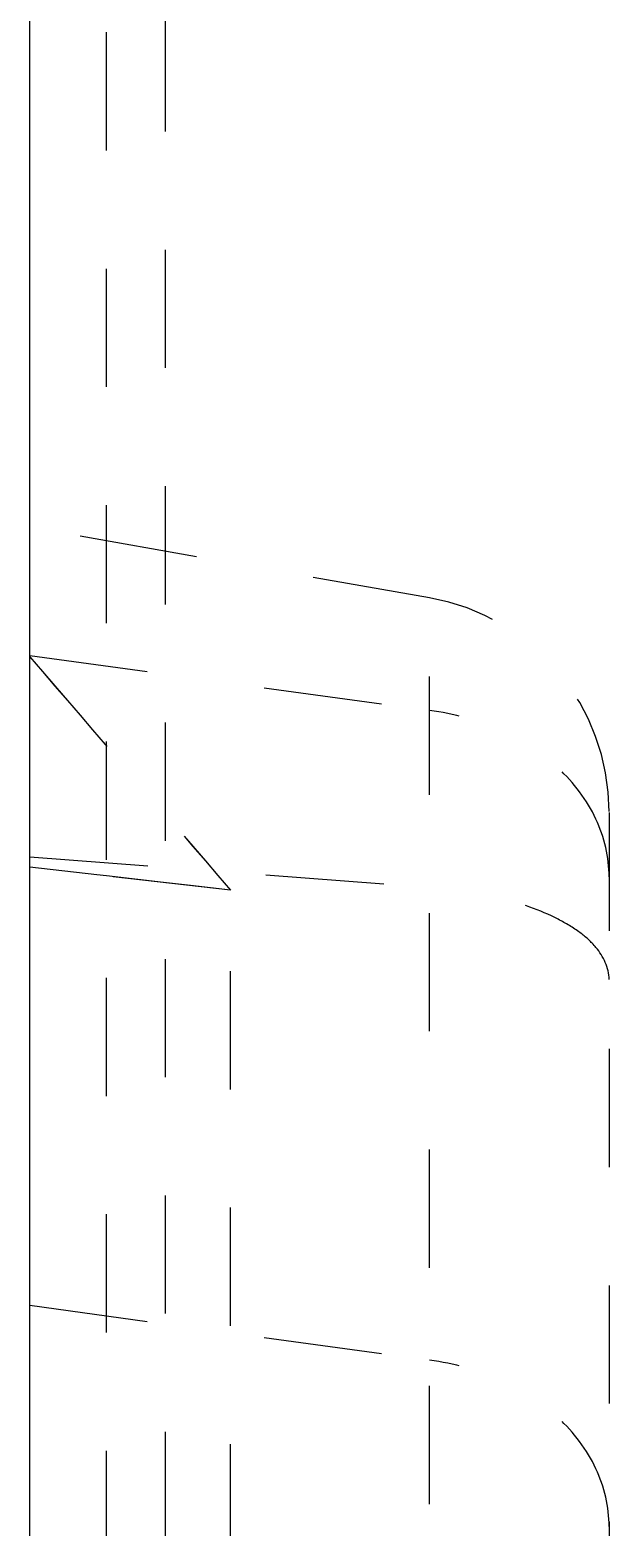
# Model space of a CAD drawing. Header units: millimetres. Extents: x 309 to 11345, y -1340 to 1318.
# Drawn here: x 1437.3 to 1445.3, y -591.25 to -570.56 of the extents above; entities that cross this region are included whole.
import ezdxf

# ---------------------------------------------------------------- set-up
doc = ezdxf.new("R2010")
doc.units = ezdxf.units.MM
doc.header["$LTSCALE"] = 16.335
doc.linetypes.add('HIDDEN', pattern=[0.2, 0.1, -0.1])
doc.layers.get('0').update_dxf_attribs({"linetype": 'CONTINUOUS'})
doc.layers.add('DEFAULT_2', color=8, linetype='HIDDEN')

msp = doc.modelspace()

# ---------------------------------------------------------------- linework, layer by layer
at = {"color": 7, "linetype": 'Continuous'}
msp.add_line((1437.303, -708.458), (1437.303, -218.458), dxfattribs=at)
at = {"layer": 'DEFAULT_2', "color": 8, "linetype": 'HIDDEN'}
for p, q in [((1438.361, -608.163), (1438.361, -529.382)), ((1439.174, -604.635), (1439.174, -529.263)), ((1442.823, -578.409), (1437.303, -577.436)), ((1442.823, -620.335), (1442.823, -578.409)), ((1437.303, -579.206), (1442.823, -579.964)), ((1445.303, -581.376), (1445.303, -617.38)), ((1437.303, -581.989), (1442.823, -582.409)), ((1438.225, -582.236), (1437.303, -582.131)), ((1440.074, -582.446), (1438.225, -582.236)), ((1438.361, -582.252), (1438.225, -582.236)), ((1439.149, -582.341), (1438.361, -582.252)), ((1439.521, -582.383), (1439.149, -582.341)), ((1440.074, -582.446), (1439.521, -582.383)), ((1440.074, -598.27), (1440.074, -582.446)), ((1437.303, -588.185), (1442.823, -588.943))]:
    msp.add_line(p, q, dxfattribs=at)
for centre, radius, start, end in [((1442.303, -581.363), 3, 0, 80), ((2439.897, 280.071), 1320.448, 220.598915, 220.783342), ((2439.591, 279.803), 1320.041, 220.598712, 220.783195)]:
    msp.add_arc(centre, radius, start, end, dxfattribs=at)
for points, knots in [([(1445.303, -582.265), (1445.303, -581.992), (1445.168, -581.421), (1444.617, -580.705), (1443.803, -580.188), (1443.16, -580.011), (1442.823, -579.964)], [0, 0, 0, 0, 0.223522, 0.462181, 0.722328, 1, 1, 1, 1]), ([(1445.303, -583.681), (1445.303, -583.522), (1445.176, -583.265), (1444.893, -583.018), (1444.461, -582.758), (1443.762, -582.525), (1443.153, -582.434), (1442.823, -582.409)], [0, 0, 0, 0, 0.160792, 0.262142, 0.380642, 0.666361, 1, 1, 1, 1]), ([(1445.303, -591.243), (1445.303, -590.97), (1445.168, -590.399), (1444.617, -589.683), (1443.803, -589.166), (1443.16, -588.989), (1442.823, -588.943)], [0, 0, 0, 0, 0.223522, 0.462181, 0.722328, 1, 1, 1, 1])]:
    msp.add_open_spline(points, degree=3, knots=knots, dxfattribs=at)

doc.saveas('drawing.dxf')
